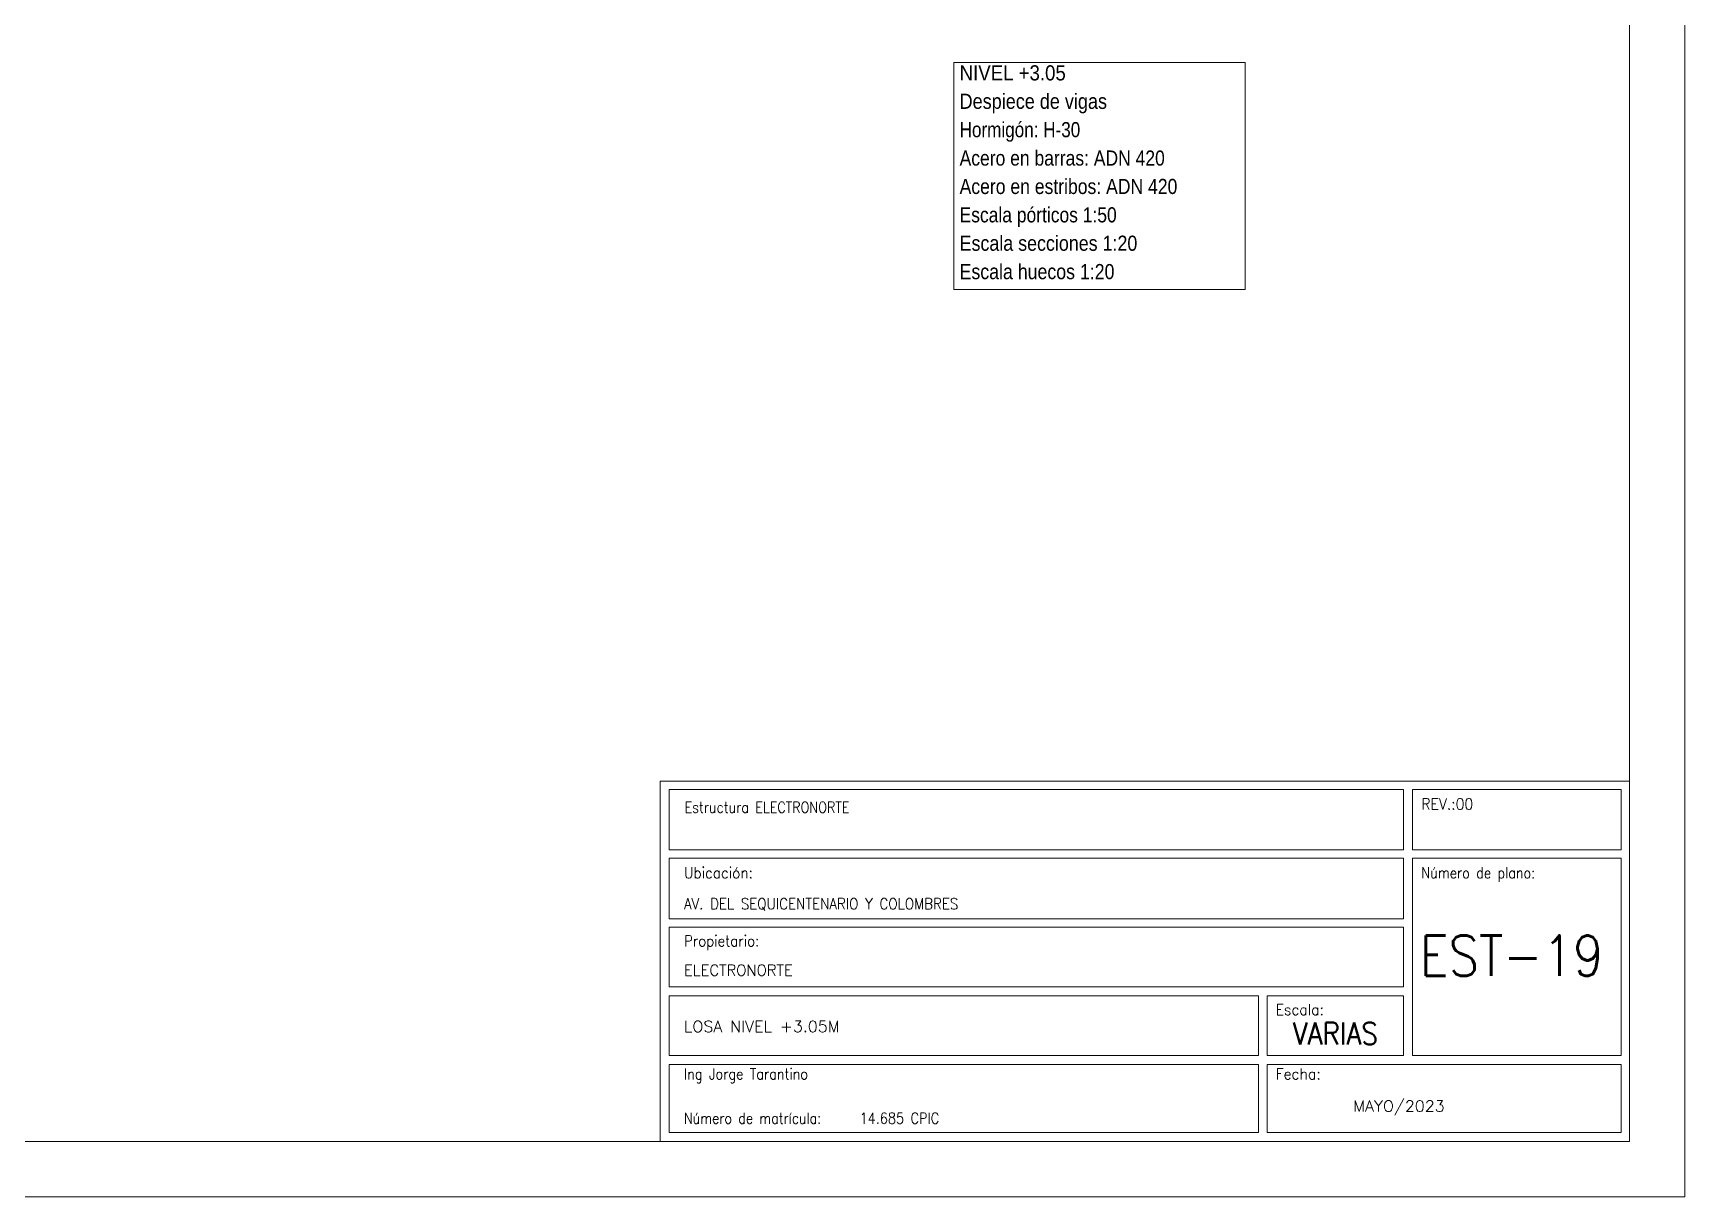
# Model space of a CAD drawing. Header units: millimetres. Extents: x 0 to 190, y -70 to 53.
# Drawn here: x 160.4 to 190.22, y -69.94 to -48.94 of the extents above; entities that cross this region are included whole.
import ezdxf
from ezdxf.enums import TextEntityAlignment as Align

# ---------------------------------------------------------------- set-up
doc = ezdxf.new("R2010")
doc.units = ezdxf.units.MM
for name, color, linetype, lineweight in [('CYPE', 7, 'Continuous', 0), ('RECUAD_LIMITES', 2, 'Continuous', 0), ('RECUAD_MARCO', 1, 'Continuous', 20), ('TAB_COM_LINEAS', 1, 'Continuous', 9), ('TAB_COM_TEXTOS', 1, 'Continuous', 9)]:
    doc.layers.add(name, color=color, linetype=linetype, lineweight=lineweight)
doc.styles.add('CYPETXT', font='romans__.ttf', dxfattribs={"height": 0.2})
doc.styles.add('CYPETXT_romans', font='arial.ttf', dxfattribs={"height": 0.2})

msp = doc.modelspace()

# ---------------------------------------------------------------- linework, layer by layer
at = {"layer": 'CYPE', "color": 1}
for points in [[(171.71738, -68.94324), (189.21738, -68.94324), (189.21738, -62.44324), (171.71738, -62.44324), (171.71738, -68.94324)], [(171.87738, -63.68324), (185.13738, -63.68324), (185.13738, -62.59324), (171.87738, -62.59324), (171.87738, -63.68324)], [(185.29738, -63.68324), (189.06738, -63.68324), (189.06738, -62.59324), (185.29738, -62.59324), (185.29738, -63.68324)], [(171.87738, -64.92324), (185.13738, -64.92324), (185.13738, -63.83324), (171.87738, -63.83324), (171.87738, -64.92324)], [(185.29738, -67.39324), (189.06738, -67.39324), (189.06738, -63.83324), (185.29738, -63.83324), (185.29738, -67.39324)], [(171.87738, -66.15324), (185.13738, -66.15324), (185.13738, -65.07324), (171.87738, -65.07324), (171.87738, -66.15324)], [(171.87738, -67.39324), (182.51738, -67.39324), (182.51738, -66.31324), (171.87738, -66.31324), (171.87738, -67.39324)], [(182.67738, -67.39324), (185.13738, -67.39324), (185.13738, -66.31324), (182.67738, -66.31324), (182.67738, -67.39324)], [(171.87738, -68.78324), (182.51738, -68.78324), (182.51738, -67.55324), (171.87738, -67.55324), (171.87738, -68.78324)], [(182.67738, -68.78324), (189.06738, -68.78324), (189.06738, -67.55324), (182.67738, -67.55324), (182.67738, -68.78324)]]:
    msp.add_lwpolyline(points, close=True, dxfattribs=at)
at = {"layer": 'RECUAD_LIMITES'}
msp.add_lwpolyline([(130.81738, -69.94324), (190.21738, -69.94324), (190.21738, -27.94324), (130.81738, -27.94324), (130.81738, -69.94324)], close=True, dxfattribs=at)
at = {"layer": 'RECUAD_MARCO'}
msp.add_lwpolyline([(133.31738, -68.94324), (189.21738, -68.94324), (189.21738, -28.94324), (133.31738, -28.94324), (133.31738, -68.94324)], close=True, dxfattribs=at)
at = {"layer": 'TAB_COM_TEXTOS', "lineweight": 5}
for p, q in [((177.02146, -49.47366), (182.27503, -49.47366)), ((177.02146, -49.47366), (177.02146, -53.57153)), ((182.27503, -49.47366), (182.27503, -53.57153)), ((177.02146, -53.57153), (182.27503, -53.57153))]:
    msp.add_line(p, q, dxfattribs=at)

# ---------------------------------------------------------------- texts
at = {"layer": 'CYPE', "color": 5, "style": 'CYPETXT'}
for s, width, p in [('Estructura ELECTRONORTE', 0.842437, (172.15738, -63.01324)), ('AV. DEL SEQUICENTENARIO Y COLOMBRES', 0.887423, (172.14738, -64.75324)), ('ELECTRONORTE', 0.974409, (172.14738, -65.95324)), ('LOSA NIVEL +3.05M', 1.047361, (172.14738, -66.96761)), ('Ing Jorge Tarantino', 0.851105, (172.14738, -67.82324)), ('MAYO/2023', 1.047361, (184.22738, -68.40324)), ('14.685 CPIC', 0.851936, (175.31738, -68.62324))]:
    msp.add_text(s, height=0.2, dxfattribs=dict(at, width=width)).set_placement(p)
at = {"layer": 'CYPE', "color": 4, "style": 'CYPETXT'}
for s, width, p in [('REV.:00', 0.927655, (185.45738, -62.95324)), ('Ubicación:', 0.90604, (172.14738, -64.19324)), ('Número de plano:', 0.844847, (185.45738, -64.19324)), ('Propietario:', 0.885908, (172.14738, -65.42324)), ('Escala:', 0.925891, (182.82738, -66.66324)), ('Fecha:', 0.933698, (182.82738, -67.82324)), ('Número de matrícula:', 0.83516, (172.14738, -68.62324))]:
    msp.add_text(s, height=0.2, dxfattribs=dict(at, width=width)).set_placement(p)
at = {"layer": 'CYPE', "color": 5, "style": 'CYPETXT'}
for s, height, width, p in [('EST-19', 0.733333, 0.872274, (187.08738, -65.95657)), ('VARIAS', 0.4, 0.869965, (183.90738, -67.19324))]:
    msp.add_text(s, height=height, dxfattribs=dict(at, width=width)).set_placement(p, align=Align.CENTER)
at = {"layer": 'TAB_COM_LINEAS', "style": 'CYPETXT_romans'}
for s, width, p in [('NIVEL +3.05', 0.880937, (177.12306, -49.79843)), ('Despiece de vigas', 0.852948, (177.12306, -50.31066)), ('Hormigón: H-30', 0.808194, (177.12306, -50.82289)), ('Acero en barras: ADN 420', 0.827218, (177.12306, -51.33513)), ('Acero en estribos: ADN 420', 0.830636, (177.12306, -51.84736)), ('Escala pórticos 1:50', 0.824952, (177.12306, -52.35959)), ('Escala secciones 1:20', 0.844437, (177.12306, -52.87183)), ('Escala huecos 1:20', 0.838794, (177.12306, -53.38406))]:
    msp.add_text(s, height=0.2733333, dxfattribs=dict(at, width=width)).set_placement(p)

doc.saveas('drawing.dxf')
